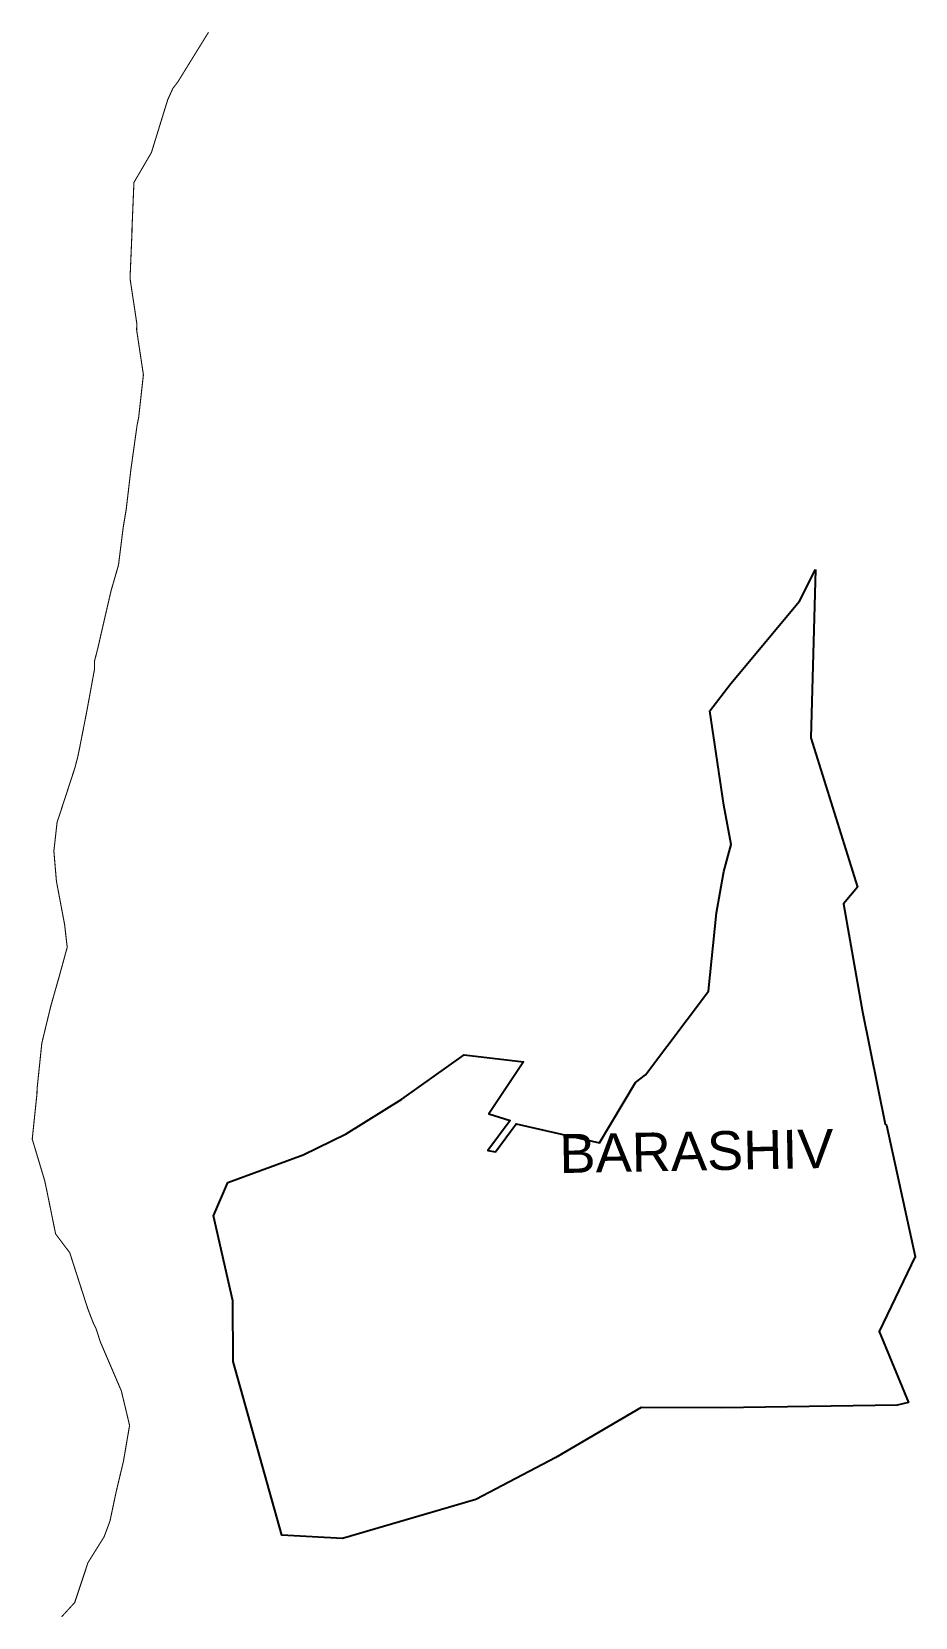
# Model space of a CAD drawing. Header units: metres. Extents: x 277086 to 279562, y 2042550 to 2046991.
import ezdxf

# ---------------------------------------------------------------- set-up
doc = ezdxf.new("R2010")
doc.units = ezdxf.units.M
for name, color, linetype in [('LOW TIDE LINE', 5, 'Continuous'), ('village', 3, 'Continuous'), ('VILLAGE NAME', 250, 'Continuous')]:
    doc.layers.add(name, color=color, linetype=linetype)
doc.styles.get("Standard").update_dxf_attribs({"font": 'calibri.ttf'})

msp = doc.modelspace()

# ---------------------------------------------------------------- linework, layer by layer
at = {"color": 3, "flags": 128}
msp.add_lwpolyline([(279236.9, 2045396.6), (279282.4, 2045485.5)], dxfattribs=at)
at = {"layer": 'LOW TIDE LINE', "lineweight": 18}
msp.add_lwpolyline([(277170.1, 2042552, 3.01, 3.01, 0), (277206.6, 2042591.8, 3.01, 3.01, 0), (277243.9, 2042703.8, 3.01, 3.01, 0), (277288.8, 2042775.6, 3.01, 3.01, 0), (277305.3, 2042819.6, 3.01, 3.01, 0), (277322.2, 2042899.7, 3.01, 3.01, 0), (277343.2, 2042987.8, 3.01, 3.01, 0), (277360.3, 2043088, 3.01, 3.01, 0), (277337.2, 2043184.7, 3.01, 3.01, 0), (277278.4, 2043321.8, 3.01, 3.01, 0), (277266.8, 2043358, 3.01, 3.01, 0), (277258.9, 2043374.2, 3.01, 3.01, 0), (277243.3, 2043414.5, 3.01, 3.01, 0), (277192.7, 2043571.6, 3.01, 3.01, 0), (277153.1, 2043624.2, 3.01, 3.01, 0), (277130.2, 2043736.9, 3.01, 3.01, 0), (277122.6, 2043773.1, 3.01, 3.01, 0), (277087.6, 2043889.9, 3.01, 3.01, 0), (277101, 2044018.3, 3.01, 3.01, 0), (277101.1, 2044030.3, 3.01, 3.01, 0), (277114.5, 2044158.7, 3.01, 3.01, 0), (277139.7, 2044262.8, 3.01, 3.01, 0), (277164.7, 2044350.9, 3.01, 3.01, 0), (277185.6, 2044427, 3.01, 3.01, 0), (277178.2, 2044491.3, 3.01, 3.01, 0), (277155.4, 2044612, 3.01, 3.01, 0), (277148.2, 2044696.4, 3.01, 3.01, 0), (277157.1, 2044776.6, 3.01, 3.01, 0), (277206.8, 2044928.6, 3.01, 3.01, 0), (277215.2, 2044960.7, 3.01, 3.01, 0), (277219.4, 2044980.7, 3.01, 3.01, 0), (277240.6, 2045088.9, 3.01, 3.01, 0), (277261.9, 2045205.1, 3.01, 3.01, 0), (277262.2, 2045229.2, 3.01, 3.01, 0), (277270.5, 2045261.2, 3.01, 3.01, 0), (277308.4, 2045425.5, 3.01, 3.01, 0), (277329.2, 2045497.5, 3.01, 3.01, 0), (277342.3, 2045601.8, 3.01, 3.01, 0), (277350.9, 2045653.9, 3.01, 3.01, 0), (277364.1, 2045766.2, 3.01, 3.01, 0), (277381.5, 2045890.5, 3.01, 3.01, 0), (277385.7, 2045910.5, 3.01, 3.01, 0), (277399, 2046030.8, 3.01, 3.01, 0), (277380.2, 2046155.5, 3.01, 3.01, 0), (277380.4, 2046175.6, 3.01, 3.01, 0), (277361.6, 2046300.3, 3.01, 3.01, 0), (277367, 2046428.7, 3.01, 3.01, 0), (277367.1, 2046440.7, 3.01, 3.01, 0), (277372.5, 2046569.2, 3.01, 3.01, 0), (277421.5, 2046653, 3.01, 3.01, 0), (277467.2, 2046801.1, 3.01, 3.01, 0), (277481.8, 2046833, 3, 3, 0), (277495.5, 2046850.9, 3, 3, 0), (277581.5, 2046990, 3, 3, 0)], format="xyseb", dxfattribs=at)
at = {"layer": 'village', "color": 3, "true_color": 0x00ff00}
for points in [[(279282.4, 2045485.5, 0), (279268.7, 2045013.6, 0), (279399.2, 2044595, 0), (279360.2, 2044548.7, 0), (279413.4, 2044246.3, 0), (279476.7, 2043931.7, 0), (279480.9, 2043928.5, 0), (279561.5, 2043561.2, 0)], [(279561.5, 2043561.2, 0), (279460.1, 2043351.3, 0), (279542.6, 2043152.3, 0), (279510.7, 2043144.9, 0), (279018.9, 2043137, 0), (278793.4, 2043138, 0), (278554.4, 2042998.1, 0), (278329.9, 2042880.2, 0), (277957.1, 2042770.8, 0), (277787.1, 2042780.6, 0), (277650.7, 2043267.2, 0), (277650, 2043437.1, 0), (277595.6, 2043674.9, 0), (277635.8, 2043768, 0), (277846.5, 2043845.8, 0), (277966.9, 2043904.5, 0), (278122.8, 2044001.9, 0), (278297.7, 2044125.4, 0), (278464.3, 2044106.4, 0), (278366.6, 2043960.7, 0), (278426.3, 2043941.5, 0), (278364.1, 2043857.9, 0), (278385, 2043853.8, 0), (278443, 2043932.8, 0), (278676.6, 2043879.6, 0), (278778, 2044048.3, 0), (278806, 2044069.5, 0), (278982.3, 2044304.5, 0), (279004.5, 2044523.6, 0), (279025.1, 2044639.6, 0), (279046, 2044715.4, 0), (279025.3, 2044825.3, 0), (278986.2, 2045089.5, 0), (279044.3, 2045166.3, 0), (279236.9, 2045396.6, 0)]]:
    msp.add_polyline3d(points, dxfattribs=at)

# ---------------------------------------------------------------- texts
at = {"layer": 'VILLAGE NAME', "insert": (278563.3, 2043903.3), "char_height": 108.748, "attachment_point": 1, "rotation": 1.1028}
msp.add_mtext_dynamic_manual_height_columns('{\\fArial|b0|i0|c0|p34;BARASHIV}', width=726.929, gutter_width=543.7, heights=[0], dxfattribs=at)

doc.saveas('drawing.dxf')
